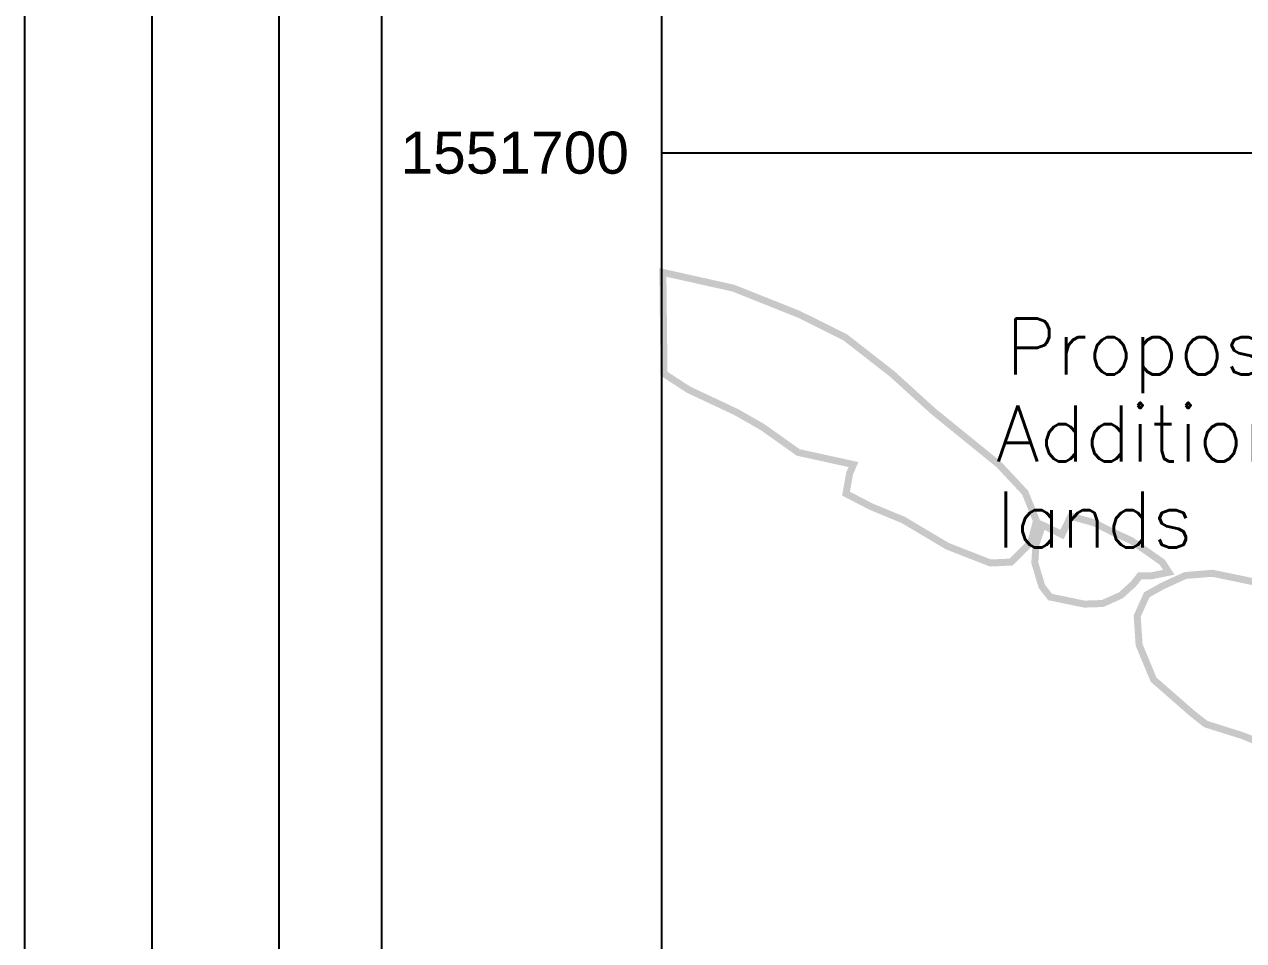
# Model space of a CAD drawing. Header units: metres. Extents: x 218545 to 227455, y 1543467 to 1556082.
# Drawn here: x 218545 to 219416, y 1551137 to 1551792 of the extents above; entities that cross this region are included whole.
import ezdxf

# ---------------------------------------------------------------- set-up
doc = ezdxf.new("R2010")
doc.units = ezdxf.units.M
doc.header["$MEASUREMENT"] = 0
for name, color, linetype in [('GRID', 250, 'Continuous'), ('UUL', 90, 'Continuous'), ('VILLAGE NAMES', 6, 'Continuous')]:
    doc.layers.add(name, color=color, linetype=linetype)
doc.styles.add('ROMANS', font='romans')
doc.styles.get("Standard").update_dxf_attribs({"font": 'arial.ttf'})

msp = doc.modelspace()

# ---------------------------------------------------------------- linework, layer by layer
at = {"elevation": -1469.86579}
for points in [[(218545.13969, 1543466.9545), (227455.13969, 1543466.9545), (227455.13969, 1556081.9545), (218545.13969, 1556081.9545)], [(218636.04878, 1543557.86359), (227364.2306, 1543557.86359), (227364.2306, 1555991.04541), (218636.04878, 1555991.04541)], [(218726.95788, 1543648.77268), (227273.32151, 1543648.77268), (227273.32151, 1555900.13632), (218726.95788, 1555900.13632)]]:
    msp.add_lwpolyline(points, close=True, dxfattribs=at)
at = {"layer": 'GRID', "linetype": 'Continuous'}
for p, q in [((218800.13969, 1555900.13632, -1469.86579), (218800.13969, 1546500.13632, -1469.86579)), ((219000.13969, 1555700.13632, -1469.86579), (219000.13969, 1546700.13632, -1469.86579)), ((219000.13969, 1551700.13632, -1469.86579), (224271.66901, 1551700.13632, -1469.86579))]:
    msp.add_line(p, q, dxfattribs=at)
at = {"layer": 'UUL', "const_width": 5, "elevation": -1469.86579}
for points in [[(219001.08531, 1551614.66095), (219051.67791, 1551603.35032), (219098.27643, 1551584.7211), (219131.56104, 1551568.08786), (219164.84564, 1551542.14), (219194.13611, 1551515.52683), (219241.07506, 1551477.38023), (219259.83431, 1551457.29196), (219267.87401, 1551437.20373), (219263.85413, 1551421.80275), (219249.78469, 1551407.74098), (219235.04532, 1551407.07137), (219204.22655, 1551419.12431), (219172.73779, 1551437.87334), (219149.95872, 1551447.24787), (219131.86946, 1551456.62236), (219134.54936, 1551471.35374), (219137.22921, 1551477.38023), (219097.7008, 1551486.08512), (219072.24183, 1551504.16454), (219053.48258, 1551514.87828), (219019.31398, 1551530.94886), (219001.89465, 1551542.3322)], [(219272.1764, 1551434.16889), (219286.08496, 1551427.42906), (219292.40701, 1551440.4875), (219308.84433, 1551435.85385), (219320.64548, 1551429.9565), (219335.39692, 1551423.21667), (219346.35514, 1551415.63432), (219357.73482, 1551407.63075), (219362.37099, 1551400.46966), (219350.14836, 1551397.94223), (219341.71897, 1551397.94223), (219337.0828, 1551392.04487), (219328.23194, 1551384.04131), (219315.16637, 1551378.14395), (219302.10081, 1551377.7227), (219277.65557, 1551382.7776), (219271.75493, 1551390.35992), (219266.6973, 1551407.20953), (219267.54024, 1551420.26797)]]:
    msp.add_lwpolyline(points, close=True, dxfattribs=at)
msp.add_lwpolyline([(219457.73084, 1551266.54512), (219414.97691, 1551283.77524), (219388.7729, 1551292.04569), (219379.11878, 1551299.6269), (219351.53561, 1551323.74903), (219341.19192, 1551348.56036), (219339.81276, 1551369.23649), (219346.70855, 1551384.39898), (219357.74182, 1551390.60182), (219374.29173, 1551398.18306), (219393.62791, 1551399.7298), (219428.52232, 1551392.49951)], dxfattribs=at)

# ---------------------------------------------------------------- texts
at = {"layer": 'GRID', "linetype": 'Continuous'}
msp.add_text('1551700', height=30, dxfattribs=at).set_placement((218813.71252, 1551685.17284, -1469.86579))
at = {"layer": 'VILLAGE NAMES', "lineweight": -2, "style": 'ROMANS'}
for s, p in [('Proposed ', (219246.13969, 1551541.63632)), ('Additional', (219239.13969, 1551479.63632)), ('lands', (219239.13969, 1551418.13632))]:
    msp.add_text(s, height=40, dxfattribs=at).set_placement(p)

doc.saveas('drawing.dxf')
